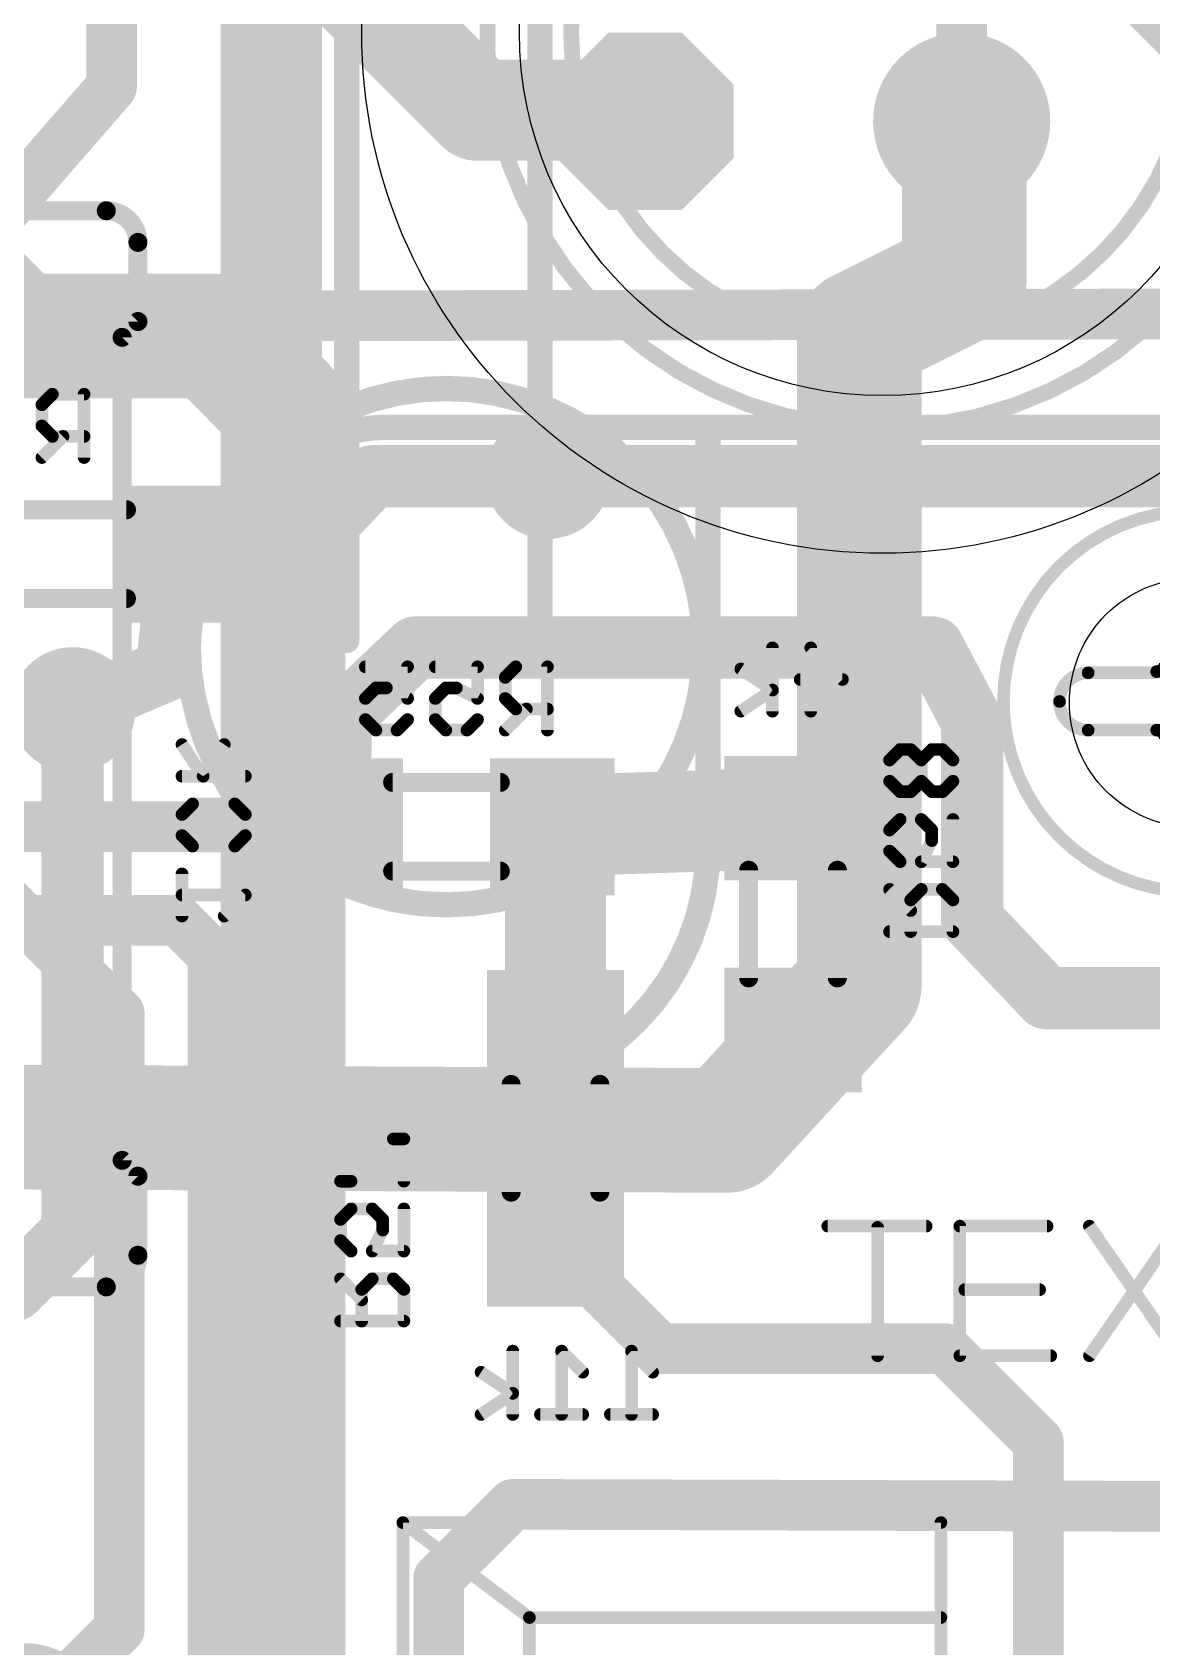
# Model space of a CAD drawing. Header units: inches. Extents: x -5 to 142, y -3 to 122.
# Drawn here: x 119.68 to 128.66, y 60.55 to 73.5 of the extents above; entities that cross this region are included whole.
import ezdxf

# ---------------------------------------------------------------- set-up
doc = ezdxf.new("R2010")
doc.units = ezdxf.units.IN
doc.header["$MEASUREMENT"] = 0
for name, color, linetype in [('1', 22, 'Continuous'), ('15', 22, 'Continuous'), ('16', 175, 'Continuous'), ('17', 82, 'Continuous'), ('18', 82, 'Continuous'), ('2', 175, 'Continuous'), ('20', 7, 'Continuous'), ('21', 253, 'Continuous'), ('22', 253, 'Continuous'), ('26', 253, 'Continuous'), ('28', 253, 'Continuous'), ('51', 253, 'Continuous'), ('52', 253, 'Continuous')]:
    doc.layers.add(name, color=color, linetype=linetype)

# ---------------------------------------------------------------- blocks, each defined once
blk = doc.blocks.new('ROUNDP')
at = {"const_width": 0.5}
blk.add_lwpolyline([(0, -0.25, 1), (0, 0.25, 1), (0, -0.25)], format="xyb", dxfattribs=at)
blk = doc.blocks.new('OCTAGONP')
at = {"const_width": 0.5}
blk.add_lwpolyline([(-0.25, -0.1036), (-0.25, 0.1036), (-0.1036, 0.25), (0.1036, 0.25), (0.25, 0.1036), (0.25, -0.1036), (0.1036, -0.25), (-0.1036, -0.25), (-0.25, -0.1036), (-0.25, 0.1036)], dxfattribs=at)
blk = doc.blocks.new('RECT')
blk.add_solid([(-0.5, -0.5), (0.5, -0.5), (-0.5, 0.5), (0.5, 0.5)])
blk = doc.blocks.new('ROUNDV')
at = {"const_width": 0.5}
blk.add_lwpolyline([(0, -0.25, 1), (0, 0.25, 1), (0, -0.25)], format="xyb", dxfattribs=at)

msp = doc.modelspace()

# ---------------------------------------------------------------- linework, layer by layer
for radius in [4.18, 2.915]:
    msp.add_circle((126.5, 73.5), radius)
at = {"layer": '1'}
for points, const_width in [([(121.5938, 81.9062), (121.5938, 57.7188)], 0.8128), ([(120.3125, 77.9375), (120.3125, 73.0625)], 0.4064), ([(120.3125, 73.0625), (119.0625, 71.625)], 0.4064), ([(123.8125, 69.9375), (134.5, 69.9375)], 0.5), ([(119.0625, 66.9375), (120.375, 65.625)], 0.4064), ([(120.375, 65.625), (120.375, 60.6875)], 0.4064), ([(122.9375, 61.0938), (123.5312, 61.6875)], 0.4064), ([(123.5312, 61.6875), (133.7188, 61.6562)], 0.4064), ([(122.9375, 50.75), (122.9375, 61.0938)], 0.4064), ([(120.375, 60.6875), (119.625, 59.9375)], 0.4064)]:
    msp.add_lwpolyline(points, dxfattribs=dict(at, const_width=const_width))
for points, const_width in [([(120.3892, 72.9958, 1), (120.2358, 73.1292)], 0.2032), ([(120.2109, 73.0625, 1), (120.4141, 73.0625)], 0.2032), ([(123.8125, 70.0625, 1), (123.8125, 69.8125)], 0.25), ([(120.4766, 65.625, 1), (120.2734, 65.625)], 0.2032), ([(120.3032, 65.5532, 1), (120.4468, 65.6968)], 0.2032), ([(123.5316, 61.7891, 1), (123.5309, 61.5859)], 0.2032), ([(123.6031, 61.6157, 1), (123.4594, 61.7593)], 0.2032), ([(123.0391, 61.0938, 1), (122.8359, 61.0938)], 0.2032), ([(122.8657, 61.1656, 1), (123.0093, 61.0219)], 0.2032), ([(120.4468, 60.6157, 1), (120.3032, 60.7593)], 0.2032), ([(120.2734, 60.6875, 1), (120.4766, 60.6875)], 0.2032)]:
    msp.add_lwpolyline(points, format="xyb", dxfattribs=dict(at, const_width=const_width))
at = {"layer": '15'}
for points, const_width in [([(127.135, 72.7856), (127.135, 82)], 0.4064), ([(127.1562, 72.7644), (127.135, 72.7856)], 1), ([(127.1562, 71.5144), (127.1562, 72.7644)], 1), ([(126.3125, 71.0938), (127.1562, 71.5144)], 1), ([(126.3125, 65.8438), (126.3125, 71.0938)], 1), ([(125.25, 64.6875), (126.3125, 65.8438)], 1), ([(118.6562, 64.7188), (125.25, 64.6875)], 1)]:
    msp.add_lwpolyline(points, dxfattribs=dict(at, const_width=const_width))
for points, const_width in [([(127.3118, 72.9624, 1), (126.9582, 72.6088)], 0.5), ([(127.4062, 72.7644, 1), (126.9062, 72.7644)], 0.5), ([(126.9795, 72.5876, 1), (127.333, 72.9411)], 0.5), ([(127.0334, 72.7856, 1), (127.2366, 72.7856)], 0.2032), ([(127.2678, 71.2906, 1), (127.0447, 71.7381)], 0.5), ([(126.9062, 71.5144, 1), (127.4062, 71.5144)], 0.5), ([(126.5625, 71.0938, 1), (126.0625, 71.0938)], 0.5), ([(126.201, 71.3175, 1), (126.424, 70.87)], 0.5), ([(126.4966, 65.6746, 1), (126.1284, 66.0129)], 0.5), ([(126.0625, 65.8438, 1), (126.5625, 65.8438)], 0.5), ([(125.2488, 64.4375, 1), (125.2512, 64.9375)], 0.5), ([(125.0659, 64.8567, 1), (125.4341, 64.5183)], 0.5)]:
    msp.add_lwpolyline(points, format="xyb", dxfattribs=dict(at, const_width=const_width))
at = {"layer": '16'}
for points, const_width in [([(121.75, 74.375), (123.25, 72.875)], 0.8128), ([(128.405, 74.2144), (129.3444, 73.275)], 0.8128), ([(123.25, 72.875), (124.5056, 72.875)], 0.8128), ([(124.5056, 72.875), (124.595, 72.7856)], 0.8128), ([(133.875, 71.25), (119.0312, 71.2188)], 0.4064), ([(121.8125, 69.3125), (122.4062, 69.9375)], 0.5), ([(122.4062, 69.9375), (123.8125, 69.9375)], 0.5), ([(120.85, 69.3125), (120.7563, 68.3813)], 0.5), ([(120.85, 69.3125), (121.8125, 69.3125)], 0.5), ([(122.15, 67.9937), (122.75, 68.5625)], 0.5), ([(122.75, 68.5625), (126.9062, 68.5625)], 0.5), ([(126.9062, 68.5625), (127.2188, 67.9688)], 0.5), ([(120.7563, 68.3813), (120, 68.0625)], 0.5), ([(122.15, 67.125), (122.15, 67.9937)], 0.5), ([(127.2188, 67.9688), (127.2188, 66.375)], 0.5), ([(123.85, 67.125), (124.4062, 67.15)], 0.8128), ([(123.85, 67.125), (123.875, 67.1)], 0.8128), ([(123.875, 67.1), (123.875, 65.475)], 0.8128), ([(124.4062, 67.15), (125.7812, 67.1938)], 0.8128), ([(119.125, 67.125), (122.15, 67.125)], 0.4064), ([(127.2188, 66.375), (127.8125, 65.75)], 0.5), ([(120.8438, 66.375), (118.875, 66.375)], 0.4064), ([(121.125, 66.0938), (120.8438, 66.375)], 0.4064), ([(121.125, 58.975), (121.125, 66.0938)], 0.4064), ([(127.8125, 65.75), (135, 65.75)], 0.5), ([(123.875, 63.775), (124.7125, 62.9375)], 0.4064), ([(124.7125, 62.9375), (127, 62.9375)], 0.4064), ([(127, 62.9375), (127.75, 62.1875)], 0.4064), ([(127.75, 62.1875), (127.75, 56.0625)], 0.4064)]:
    msp.add_lwpolyline(points, dxfattribs=dict(at, const_width=const_width))
for points, const_width in [([(123.25, 73.0782, 1), (123.25, 72.6718)], 0.4064), ([(123.1063, 72.7313, 1), (123.3937, 73.0187)], 0.4064), ([(124.6493, 73.0187, 1), (124.3619, 72.7313)], 0.4064), ([(124.5056, 72.6718, 1), (124.5056, 73.0782)], 0.4064), ([(124.4513, 72.6419, 1), (124.7387, 72.9293)], 0.4064), ([(122.4062, 70.0625, 1), (122.4062, 69.8125)], 0.25), ([(122.4969, 69.8514, 1), (122.3156, 70.0236)], 0.25), ([(123.8125, 69.8125, 1), (123.8125, 70.0625)], 0.25), ([(120.85, 69.4375, 1), (120.85, 69.1875)], 0.25), ([(120.9744, 69.3, 1), (120.7256, 69.325)], 0.25), ([(121.7219, 69.3986, 1), (121.9031, 69.2264)], 0.25), ([(121.8125, 69.1875, 1), (121.8125, 69.4375)], 0.25), ([(122.75, 68.6875, 1), (122.75, 68.4375)], 0.25), ([(122.836, 68.4718, 1), (122.664, 68.6532)], 0.25), ([(127.0169, 68.6207, 1), (126.7956, 68.5043)], 0.25), ([(126.9062, 68.4375, 1), (126.9062, 68.6875)], 0.25), ([(120.8048, 68.2661, 1), (120.7077, 68.4964)], 0.25), ([(120.6319, 68.3938, 1), (120.8806, 68.3687)], 0.25), ([(119.9515, 68.1777, 1), (120.0485, 67.9473)], 0.25), ([(122.275, 67.9937, 1), (122.025, 67.9937)], 0.25), ([(122.064, 68.0845, 1), (122.236, 67.903)], 0.25), ([(127.3438, 67.9688, 1), (127.0938, 67.9688)], 0.25), ([(127.1081, 67.9105, 1), (127.3294, 68.027)], 0.25), ([(123.9937, 67.2687, 1), (123.7063, 66.9813)], 0.4064), ([(123.8409, 67.328, 1), (123.8591, 66.922)], 0.4064), ([(124.0782, 67.1, 1), (123.6718, 67.1)], 0.4064), ([(124.3998, 67.3531, 1), (124.4127, 66.9469)], 0.4064), ([(124.4154, 66.947, 1), (124.3971, 67.353)], 0.4064), ([(125.7877, 66.9907, 1), (125.7748, 67.3968)], 0.4064), ([(123.7313, 66.9563, 1), (124.0187, 67.2437)], 0.4064), ([(122.025, 67.125, 1), (122.275, 67.125)], 0.25), ([(122.15, 67.0234, 1), (122.15, 67.2266)], 0.2032), ([(127.3094, 66.4611, 1), (127.1281, 66.2889)], 0.25), ([(120.9156, 66.4468, 1), (120.7719, 66.3032)], 0.2032), ([(120.8438, 66.2734, 1), (120.8438, 66.4766)], 0.2032), ([(127.0938, 66.375, 1), (127.3438, 66.375)], 0.25), ([(121.2266, 66.0938, 1), (121.0234, 66.0938)], 0.2032), ([(121.0532, 66.0219, 1), (121.1968, 66.1656)], 0.2032), ([(127.8125, 65.875, 1), (127.8125, 65.625)], 0.25), ([(127.7219, 65.6639, 1), (127.9031, 65.8361)], 0.25), ([(123.6718, 65.475, 1), (124.0782, 65.475)], 0.4064), ([(123.9468, 63.8468, 1), (123.8032, 63.7032)], 0.2032), ([(124.7125, 63.0391, 1), (124.7125, 62.8359)], 0.2032), ([(124.6407, 62.8657, 1), (124.7843, 63.0093)], 0.2032), ([(127.0718, 63.0093, 1), (126.9282, 62.8657)], 0.2032), ([(127, 62.8359, 1), (127, 63.0391)], 0.2032), ([(127.8516, 62.1875, 1), (127.6484, 62.1875)], 0.2032), ([(127.6782, 62.1157, 1), (127.8218, 62.2593)], 0.2032)]:
    msp.add_lwpolyline(points, format="xyb", dxfattribs=dict(at, const_width=const_width))
at = {"layer": '2'}
for points, const_width in [([(119.5625, 71.0625), (118.9375, 71.6875)], 1), ([(121.125, 71.0625), (119.5625, 71.0625)], 1), ([(121.6875, 70.5), (121.125, 71.0625)], 1), ([(121.6875, 46.125), (121.6875, 70.5)], 1), ([(120, 68.0625), (120, 63.875)], 0.5), ([(120, 63.875), (119.5312, 63.4062)], 0.5), ([(119.5312, 63.4062), (112.0938, 63.4062)], 0.5)]:
    msp.add_lwpolyline(points, dxfattribs=dict(at, const_width=const_width))
for points, const_width in [([(119.5625, 71.3125, 1), (119.5625, 70.8125)], 0.5), ([(121.3018, 71.2393, 1), (120.9482, 70.8857)], 0.5), ([(121.125, 70.8125, 1), (121.125, 71.3125)], 0.5), ([(119.3857, 70.8857, 1), (119.7393, 71.2393)], 0.5), ([(121.9375, 70.5, 1), (121.4375, 70.5)], 0.5), ([(121.5107, 70.3232, 1), (121.8643, 70.6768)], 0.5), ([(120.125, 68.0625, 1), (119.875, 68.0625)], 0.25), ([(119.875, 63.875, 1), (120.125, 63.875)], 0.25), ([(120.0884, 63.7866, 1), (119.9116, 63.9634)], 0.25), ([(119.4429, 63.4946, 1), (119.6196, 63.3179)], 0.25), ([(119.5312, 63.2812, 1), (119.5312, 63.5312)], 0.25)]:
    msp.add_lwpolyline(points, format="xyb", dxfattribs=dict(at, const_width=const_width))
at = {"layer": '20'}
msp.add_circle((129, 68.12), 1, dxfattribs=at)
at = {"layer": '21'}
for points, const_width in [([(122.2, 68.62), (122.2, 74.53)], 0.2032), ([(123.75, 68.62), (123.75, 74.53)], 0.2032), ([(120.27, 72.068), (117.73, 72.068)], 0.1524), ([(120.524, 71.814), (120.524, 71.179)], 0.1524), ([(120.397, 71.052), (120.524, 71.179)], 0.1524), ([(120.397, 71.052), (120.397, 64.448)], 0.1524), ([(122.5, 70.33), (135.5, 70.33)], 0.2032), ([(125.1, 70.22), (125.1, 66.97)], 0.2032), ([(121.5, 35.99), (121.5, 69.33)], 0.2032), ([(128.15, 68.36), (128.7, 68.36)], 0.1016), ([(128.69, 67.9), (128.15, 67.9)], 0.1016), ([(123.15, 64.97), (122.5, 64.97)], 0.2032), ([(120.397, 64.448), (120.524, 64.321)], 0.1524), ([(120.524, 63.686), (120.524, 64.321)], 0.1524), ([(126.06, 63.92), (126.85, 63.92)], 0.1016), ([(126.46, 63.91), (126.46, 62.88)], 0.1016), ([(127.82, 63.92), (127.12, 63.92)], 0.1016), ([(127.12, 63.92), (127.12, 62.88)], 0.1016), ([(128.16, 63.92), (128.88, 62.88)], 0.1016), ([(128.88, 63.92), (128.16, 62.88)], 0.1016), ([(120.27, 63.432), (117.73, 63.432)], 0.1524), ([(127.76, 63.41), (127.16, 63.41)], 0.1016), ([(127.12, 62.88), (127.85, 62.88)], 0.1016), ([(122.65, 40.459), (122.65, 61.541)], 0.1016), ([(122.65, 61.541), (126.968, 61.541)], 0.1016), ([(122.65, 61.541), (123.666, 60.779)], 0.1016), ([(126.968, 61.541), (126.968, 40.459)], 0.1016), ([(123.666, 60.779), (123.666, 41.221)], 0.1016)]:
    msp.add_lwpolyline(points, dxfattribs=dict(at, const_width=const_width))
for points, const_width in [([(120.524, 71.814, 0.4142), (120.27, 72.068)], 0.1524), ([(120.27, 72.1061, 1), (120.27, 72.0299)], 0.0762), ([(120.27, 72.0299, 1), (120.27, 72.1061)], 0.0762), ([(120.5621, 71.814, 1), (120.4859, 71.814)], 0.0762), ([(120.4859, 71.814, 1), (120.5621, 71.814)], 0.0762), ([(120.5509, 71.1521, 1), (120.4971, 71.2059)], 0.0762), ([(120.4351, 71.052, 1), (120.3589, 71.052)], 0.0762), ([(120.4859, 71.179, 1), (120.5621, 71.179)], 0.0762), ([(120.3701, 71.0789, 1), (120.4239, 71.0251)], 0.0762), ([(123, 66.4982, 1), (123, 70.6418, 1), (123, 66.4982)], 0.2032), ([(122.5, 70.33, 0.4142), (121.5, 69.33)], 0.2032), ([(122.5, 70.3808, 1), (122.5, 70.2792)], 0.1016), ([(122.5, 70.2792, 1), (122.5, 70.3808)], 0.1016), ([(125.1508, 70.22, 1), (125.0492, 70.22)], 0.1016), ([(129, 66.6, 1), (129, 69.66, 1), (129, 66.6)], 0.1016), ([(121.5508, 69.33, 1), (121.4492, 69.33)], 0.1016), ([(121.4492, 69.33, 1), (121.5508, 69.33)], 0.1016), ([(122.1492, 68.62, 1), (122.2508, 68.62)], 0.1016), ([(123.6992, 68.62, 1), (123.8008, 68.62)], 0.1016), ([(128.15, 68.36, 0.4142), (127.92, 68.13)], 0.1016), ([(128.15, 68.3854, 1), (128.15, 68.3346)], 0.0508), ([(128.15, 68.3346, 1), (128.15, 68.3854)], 0.0508), ([(128.7, 68.37, 0.4142), (128.77, 68.44)], 0.1016), ([(128.7, 68.3954, 1), (128.7, 68.3446)], 0.0508), ([(127.92, 68.13, 0.4142), (128.15, 67.9)], 0.1016), ([(127.9454, 68.13, 1), (127.8946, 68.13)], 0.0508), ([(127.8946, 68.13, 1), (127.9454, 68.13)], 0.0508), ([(128.15, 67.9254, 1), (128.15, 67.8746)], 0.0508), ([(128.15, 67.8746, 1), (128.15, 67.9254)], 0.0508), ([(128.77, 67.83, 0.4142), (128.7, 67.9)], 0.1016), ([(128.7, 67.9254, 1), (128.7, 67.8746)], 0.0508), ([(123.15, 64.97, 0.4068), (125.1, 66.97)], 0.2032), ([(125.1508, 66.97, 1), (125.0492, 66.97)], 0.1016), ([(125.0492, 66.97, 1), (125.1508, 66.97)], 0.1016), ([(122.5, 64.97, 0.4286), (121.5, 63.92)], 0.2032), ([(122.5, 65.0208, 1), (122.5, 64.9192)], 0.1016), ([(122.5, 64.9192, 1), (122.5, 65.0208)], 0.1016), ([(123.1487, 65.0208, 1), (123.1513, 64.9192)], 0.1016), ([(123.15, 64.9192, 1), (123.15, 65.0208)], 0.1016), ([(120.4239, 64.4749, 1), (120.3701, 64.4211)], 0.0762), ([(120.3589, 64.448, 1), (120.4351, 64.448)], 0.0762), ([(120.5621, 64.321, 1), (120.4859, 64.321)], 0.0762), ([(120.4971, 64.2941, 1), (120.5509, 64.3479)], 0.0762), ([(121.4493, 63.9175, 1), (121.5507, 63.9225)], 0.1016), ([(126.06, 63.9454, 1), (126.06, 63.8946)], 0.0508), ([(126.4854, 63.91, 1), (126.4346, 63.91)], 0.0508), ([(126.85, 63.8946, 1), (126.85, 63.9454)], 0.0508), ([(127.12, 63.9454, 1), (127.12, 63.8946)], 0.0508), ([(127.1454, 63.92, 1), (127.0946, 63.92)], 0.0508), ([(127.82, 63.8946, 1), (127.82, 63.9454)], 0.0508), ([(128.1809, 63.9345, 1), (128.1391, 63.9055)], 0.0508), ([(120.27, 63.432, 0.4142), (120.524, 63.686)], 0.1524), ([(120.5621, 63.686, 1), (120.4859, 63.686)], 0.0762), ([(120.4859, 63.686, 1), (120.5621, 63.686)], 0.0762), ([(120.27, 63.4701, 1), (120.27, 63.3939)], 0.0762), ([(120.27, 63.3939, 1), (120.27, 63.4701)], 0.0762), ([(127.16, 63.4354, 1), (127.16, 63.3846)], 0.0508), ([(127.76, 63.3846, 1), (127.76, 63.4354)], 0.0508), ([(126.4346, 62.88, 1), (126.4854, 62.88)], 0.0508), ([(127.12, 62.9054, 1), (127.12, 62.8546)], 0.0508), ([(127.0946, 62.88, 1), (127.1454, 62.88)], 0.0508), ([(127.85, 62.8546, 1), (127.85, 62.9054)], 0.0508), ([(128.1391, 62.8945, 1), (128.1809, 62.8655)], 0.0508), ([(122.6754, 61.541, 1), (122.6246, 61.541)], 0.0508), ([(122.65, 61.5664, 1), (122.65, 61.5156)], 0.0508), ([(122.6652, 61.5613, 1), (122.6348, 61.5207)], 0.0508), ([(126.9934, 61.541, 1), (126.9426, 61.541)], 0.0508), ([(126.968, 61.5156, 1), (126.968, 61.5664)], 0.0508), ([(123.6914, 60.779, 1), (123.6406, 60.779)], 0.0508), ([(123.6508, 60.7587, 1), (123.6812, 60.7993)], 0.0508)]:
    msp.add_lwpolyline(points, format="xyb", dxfattribs=dict(at, const_width=const_width))
at = {"layer": '22', "const_width": 0.127}
for points in [[(129.04, 75.405, 3), (129.04, 71.595)], [(126.5, 71, 1), (126.5, 76, 1), (126.5, 71)]]:
    msp.add_lwpolyline(points, format="xyb", dxfattribs=at)
at = {"layer": '26', "const_width": 0.1016}
for points in [[(119.8377, 70.5959), (119.7529, 70.5111)], [(120.0919, 70.5959), (119.8377, 70.5959)], [(120.0919, 70.0875), (120.0919, 70.5959)], [(119.7529, 70.5111), (119.7529, 70.3417)], [(119.7529, 70.3417), (119.8377, 70.2569)], [(119.9224, 70.2569), (119.7529, 70.0875)], [(119.8377, 70.2569), (120.0919, 70.2569)], [(122.3491, 68.4084), (122.688, 68.4084)], [(122.688, 68.4084), (122.688, 68.1542)], [(122.9104, 68.4084), (123.2493, 68.4084)], [(123.2493, 68.4084), (123.2493, 68.1542)], [(123.5564, 68.4084), (123.4717, 68.3236)], [(123.8106, 68.4084), (123.5564, 68.4084)], [(123.8106, 67.9), (123.8106, 68.4084)], [(122.4338, 68.2389), (122.3491, 68.1542)], [(122.5185, 68.2389), (122.4338, 68.2389)], [(122.688, 68.1542), (122.5185, 68.2389)], [(122.9951, 68.2389), (122.9104, 68.1542)], [(123.0798, 68.2389), (122.9951, 68.2389)], [(123.2493, 68.1542), (123.0798, 68.2389)], [(123.4717, 68.3236), (123.4717, 68.1542)], [(122.3491, 68.1542), (122.3491, 67.9847)], [(122.9104, 68.1542), (122.9104, 67.9847)], [(123.4717, 68.1542), (123.5564, 68.0694)], [(122.3491, 67.9847), (122.4338, 67.9)], [(122.6033, 67.9), (122.688, 67.9847)], [(122.9104, 67.9847), (122.9951, 67.9)], [(123.1646, 67.9), (123.2493, 67.9847)], [(123.6412, 68.0694), (123.4717, 67.9)], [(123.5564, 68.0694), (123.8106, 68.0694)], [(122.4338, 67.9), (122.6033, 67.9)], [(122.9951, 67.9), (123.1646, 67.9)], [(126.6409, 67.7447), (126.5562, 67.66)], [(126.7257, 67.7447), (126.6409, 67.7447)], [(126.8104, 67.66), (126.7257, 67.7447)], [(126.8952, 67.7447), (126.8104, 67.66)], [(126.9799, 67.7447), (126.8952, 67.7447)], [(127.0646, 67.66), (126.9799, 67.7447)], [(126.5562, 67.66), (126.5562, 67.4905)], [(126.8104, 67.4905), (126.8104, 67.66)], [(127.0646, 67.4905), (127.0646, 67.66)], [(126.5562, 67.4905), (126.6409, 67.4057)], [(126.7257, 67.4057), (126.8104, 67.4905)], [(126.8104, 67.4905), (126.8952, 67.4057)], [(126.9799, 67.4057), (127.0646, 67.4905)], [(126.6409, 67.4057), (126.7257, 67.4057)], [(126.8952, 67.4057), (126.9799, 67.4057)], [(126.6409, 67.1834), (126.5562, 67.0986)], [(126.5562, 67.0986), (126.5562, 66.9292)], [(126.8104, 67.1834), (126.6409, 67.1834)], [(126.8952, 67.0986), (126.8104, 67.1834)], [(126.8952, 67.0139), (126.8952, 67.0986)], [(127.0646, 67.1834), (127.0646, 66.8444)], [(126.5562, 66.9292), (126.6409, 66.8444)], [(126.8104, 66.8444), (126.8952, 67.0139)], [(127.0646, 66.8444), (126.8104, 66.8444)], [(126.7257, 66.4526), (126.5562, 66.6221)], [(126.8104, 66.6221), (126.7257, 66.5373)], [(126.9799, 66.6221), (126.8104, 66.6221)], [(127.0646, 66.5373), (126.9799, 66.6221)], [(126.7257, 66.5373), (126.7257, 66.2831)], [(127.0646, 66.2831), (127.0646, 66.5373)], [(126.5562, 66.2831), (127.0646, 66.2831)], [(122.5736, 64.6197), (122.2347, 64.2807)], [(122.6584, 64.6197), (122.5736, 64.6197)], [(122.6584, 64.2807), (122.6584, 64.6197)], [(122.2347, 64.2807), (122.15, 64.2807)], [(122.2347, 64.0584), (122.15, 63.9736)], [(122.15, 63.9736), (122.15, 63.8042)], [(122.4042, 64.0584), (122.2347, 64.0584)], [(122.4889, 63.9736), (122.4042, 64.0584)], [(122.4889, 63.8889), (122.4889, 63.9736)], [(122.6584, 64.0584), (122.6584, 63.7194)], [(122.4042, 63.7194), (122.4889, 63.8889)], [(122.15, 63.8042), (122.2347, 63.7194)], [(122.6584, 63.7194), (122.4042, 63.7194)], [(122.3194, 63.3276), (122.15, 63.4971)], [(122.4042, 63.4971), (122.3194, 63.4123)], [(122.5736, 63.4971), (122.4042, 63.4971)], [(122.6584, 63.4123), (122.5736, 63.4971)], [(122.3194, 63.4123), (122.3194, 63.1581)], [(122.6584, 63.1581), (122.6584, 63.4123)], [(122.15, 63.1581), (122.6584, 63.1581)]]:
    msp.add_lwpolyline(points, dxfattribs=at)
at = {"layer": '26', "const_width": 0.0508}
for points in [[(119.8377, 70.6213, 1), (119.8377, 70.5705)], [(119.8556, 70.5779, 1), (119.8197, 70.6138)], [(120.1173, 70.5959, 1), (120.0665, 70.5959)], [(120.0919, 70.5705, 1), (120.0919, 70.6213)], [(119.7783, 70.5111, 1), (119.7275, 70.5111)], [(119.735, 70.5291, 1), (119.7709, 70.4932)], [(119.7275, 70.3417, 1), (119.7783, 70.3417)], [(119.7709, 70.3596, 1), (119.735, 70.3237)], [(119.8377, 70.2823, 1), (119.8377, 70.2315)], [(119.8197, 70.239, 1), (119.8556, 70.2749)], [(119.9404, 70.239, 1), (119.9044, 70.2749)], [(120.0919, 70.2315, 1), (120.0919, 70.2823)], [(119.735, 70.1054, 1), (119.7709, 70.0695)], [(120.0665, 70.0875, 1), (120.1173, 70.0875)], [(122.3491, 68.4338, 1), (122.3491, 68.383)], [(122.7134, 68.4084, 1), (122.6626, 68.4084)], [(122.688, 68.383, 1), (122.688, 68.4338)], [(122.9104, 68.4338, 1), (122.9104, 68.383)], [(123.2747, 68.4084, 1), (123.2239, 68.4084)], [(123.2493, 68.383, 1), (123.2493, 68.4338)], [(123.5564, 68.4338, 1), (123.5564, 68.383)], [(123.5744, 68.3904, 1), (123.5385, 68.4263)], [(123.836, 68.4084, 1), (123.7852, 68.4084)], [(123.8106, 68.383, 1), (123.8106, 68.4338)], [(122.4338, 68.2643, 1), (122.4338, 68.2135)], [(122.4518, 68.2209, 1), (122.4158, 68.2569)], [(122.5299, 68.2616, 1), (122.5072, 68.2162)], [(122.5185, 68.2135, 1), (122.5185, 68.2643)], [(122.9951, 68.2643, 1), (122.9951, 68.2135)], [(123.0131, 68.2209, 1), (122.9771, 68.2569)], [(123.0912, 68.2616, 1), (123.0685, 68.2162)], [(123.0798, 68.2135, 1), (123.0798, 68.2643)], [(123.4971, 68.3236, 1), (123.4463, 68.3236)], [(123.4537, 68.3416, 1), (123.4896, 68.3057)], [(122.3745, 68.1542, 1), (122.3237, 68.1542)], [(122.3311, 68.1721, 1), (122.367, 68.1362)], [(122.6626, 68.1542, 1), (122.7134, 68.1542)], [(122.6767, 68.1314, 1), (122.6994, 68.1769)], [(122.9358, 68.1542, 1), (122.885, 68.1542)], [(122.8924, 68.1721, 1), (122.9283, 68.1362)], [(123.2239, 68.1542, 1), (123.2747, 68.1542)], [(123.238, 68.1314, 1), (123.2607, 68.1769)], [(123.4896, 68.1721, 1), (123.4537, 68.1362)], [(123.4463, 68.1542, 1), (123.4971, 68.1542)], [(122.367, 68.0026, 1), (122.3311, 67.9667)], [(122.706, 67.9667, 1), (122.6701, 68.0026)], [(122.9283, 68.0026, 1), (122.8924, 67.9667)], [(123.2673, 67.9667, 1), (123.2314, 68.0026)], [(123.5564, 68.0948, 1), (123.5564, 68.044)], [(123.5385, 68.0515, 1), (123.5744, 68.0874)], [(123.6591, 68.0515, 1), (123.6232, 68.0874)], [(123.8106, 68.044, 1), (123.8106, 68.0948)], [(122.3237, 67.9847, 1), (122.3745, 67.9847)], [(122.4338, 67.9254, 1), (122.4338, 67.8746)], [(122.4158, 67.882, 1), (122.4518, 67.9179)], [(122.5853, 67.9179, 1), (122.6212, 67.882)], [(122.6033, 67.8746, 1), (122.6033, 67.9254)], [(122.885, 67.9847, 1), (122.9358, 67.9847)], [(122.9951, 67.9254, 1), (122.9951, 67.8746)], [(122.9771, 67.882, 1), (123.0131, 67.9179)], [(123.1466, 67.9179, 1), (123.1825, 67.882)], [(123.1646, 67.8746, 1), (123.1646, 67.9254)], [(123.4537, 67.9179, 1), (123.4896, 67.882)], [(123.7852, 67.9, 1), (123.836, 67.9)], [(126.6409, 67.7701, 1), (126.6409, 67.7193)], [(126.6589, 67.7267, 1), (126.623, 67.7627)], [(126.7436, 67.7627, 1), (126.7077, 67.7267)], [(126.7257, 67.7193, 1), (126.7257, 67.7701)], [(126.8952, 67.7701, 1), (126.8952, 67.7193)], [(126.9131, 67.7267, 1), (126.8772, 67.7627)], [(126.9979, 67.7627, 1), (126.9619, 67.7267)], [(126.9799, 67.7193, 1), (126.9799, 67.7701)], [(126.5816, 67.66, 1), (126.5308, 67.66)], [(126.5382, 67.6779, 1), (126.5742, 67.642)], [(126.8358, 67.66, 1), (126.785, 67.66)], [(126.7925, 67.6779, 1), (126.8284, 67.642)], [(126.7925, 67.642, 1), (126.8284, 67.6779)], [(127.09, 67.66, 1), (127.0392, 67.66)], [(127.0467, 67.642, 1), (127.0826, 67.6779)], [(126.5742, 67.5084, 1), (126.5382, 67.4725)], [(126.5308, 67.4905, 1), (126.5816, 67.4905)], [(126.785, 67.4905, 1), (126.8358, 67.4905)], [(126.8284, 67.5084, 1), (126.7925, 67.4725)], [(126.8284, 67.4725, 1), (126.7925, 67.5084)], [(127.0392, 67.4905, 1), (127.09, 67.4905)], [(127.0826, 67.4725, 1), (127.0467, 67.5084)], [(126.6409, 67.4311, 1), (126.6409, 67.3803)], [(126.623, 67.3878, 1), (126.6589, 67.4237)], [(126.7077, 67.4237, 1), (126.7436, 67.3878)], [(126.7257, 67.3803, 1), (126.7257, 67.4311)], [(126.8952, 67.4311, 1), (126.8952, 67.3803)], [(126.8772, 67.3878, 1), (126.9131, 67.4237)], [(126.9619, 67.4237, 1), (126.9979, 67.3878)], [(126.9799, 67.3803, 1), (126.9799, 67.4311)], [(126.5816, 67.0986, 1), (126.5308, 67.0986)], [(126.5382, 67.1166, 1), (126.5742, 67.0807)], [(126.6409, 67.2088, 1), (126.6409, 67.158)], [(126.6589, 67.1654, 1), (126.623, 67.2013)], [(126.8284, 67.2013, 1), (126.7925, 67.1654)], [(126.8104, 67.158, 1), (126.8104, 67.2088)], [(126.9206, 67.0986, 1), (126.8698, 67.0986)], [(126.8772, 67.0807, 1), (126.9131, 67.1166)], [(127.09, 67.1834, 1), (127.0392, 67.1834)], [(126.5742, 66.9471, 1), (126.5382, 66.9112)], [(126.8698, 67.0139, 1), (126.9206, 67.0139)], [(126.9179, 67.0025, 1), (126.8724, 67.0253)], [(126.5308, 66.9292, 1), (126.5816, 66.9292)], [(126.623, 66.8265, 1), (126.6589, 66.8624)], [(126.8104, 66.8698, 1), (126.8104, 66.819)], [(126.7877, 66.8558, 1), (126.8331, 66.8331)], [(127.0392, 66.8444, 1), (127.09, 66.8444)], [(127.0646, 66.819, 1), (127.0646, 66.8698)], [(126.5742, 66.64, 1), (126.5382, 66.6041)], [(126.8104, 66.6475, 1), (126.8104, 66.5967)], [(126.8284, 66.6041, 1), (126.7925, 66.64)], [(126.9979, 66.64, 1), (126.9619, 66.6041)], [(126.9799, 66.5967, 1), (126.9799, 66.6475)], [(126.7511, 66.5373, 1), (126.7003, 66.5373)], [(126.7077, 66.5553, 1), (126.7436, 66.5194)], [(126.7077, 66.4346, 1), (126.7436, 66.4706)], [(127.09, 66.5373, 1), (127.0392, 66.5373)], [(127.0467, 66.5194, 1), (127.0826, 66.5553)], [(126.5562, 66.3085, 1), (126.5562, 66.2577)], [(127.0646, 66.2577, 1), (127.0646, 66.3085)], [(126.7003, 66.2831, 1), (126.7511, 66.2831)], [(127.0392, 66.2831, 1), (127.09, 66.2831)], [(122.5736, 64.6451, 1), (122.5736, 64.5943)], [(122.5916, 64.6017, 1), (122.5557, 64.6377)], [(122.6838, 64.6197, 1), (122.633, 64.6197)], [(122.6584, 64.5943, 1), (122.6584, 64.6451)], [(122.15, 64.3061, 1), (122.15, 64.2553)], [(122.2167, 64.2987, 1), (122.2526, 64.2628)], [(122.2347, 64.2553, 1), (122.2347, 64.3061)], [(122.633, 64.2807, 1), (122.6838, 64.2807)], [(122.1754, 63.9736, 1), (122.1245, 63.9736)], [(122.132, 63.9916, 1), (122.1679, 63.9557)], [(122.2347, 64.0838, 1), (122.2347, 64.033)], [(122.2526, 64.0404, 1), (122.2167, 64.0763)], [(122.4221, 64.0763, 1), (122.3862, 64.0404)], [(122.4042, 64.033, 1), (122.4042, 64.0838)], [(122.5143, 63.9736, 1), (122.4635, 63.9736)], [(122.4709, 63.9557, 1), (122.5069, 63.9916)], [(122.6838, 64.0584, 1), (122.633, 64.0584)], [(122.4635, 63.8889, 1), (122.5143, 63.8889)], [(122.5116, 63.8775, 1), (122.4662, 63.9003)], [(122.1245, 63.8042, 1), (122.1754, 63.8042)], [(122.1679, 63.8221, 1), (122.132, 63.7862)], [(122.2167, 63.7015, 1), (122.2526, 63.7374)], [(122.3814, 63.7308, 1), (122.4269, 63.7081)], [(122.4042, 63.7448, 1), (122.4042, 63.694)], [(122.633, 63.7194, 1), (122.6838, 63.7194)], [(122.6584, 63.694, 1), (122.6584, 63.7448)], [(122.1679, 63.515, 1), (122.132, 63.4791)], [(122.4042, 63.5225, 1), (122.4042, 63.4717)], [(122.4221, 63.4791, 1), (122.3862, 63.515)], [(122.5916, 63.515, 1), (122.5557, 63.4791)], [(122.5736, 63.4717, 1), (122.5736, 63.5225)], [(122.3448, 63.4123, 1), (122.294, 63.4123)], [(122.3015, 63.4303, 1), (122.3374, 63.3944)], [(122.3015, 63.3096, 1), (122.3374, 63.3456)], [(122.6838, 63.4123, 1), (122.633, 63.4123)], [(122.6404, 63.3944, 1), (122.6763, 63.4303)], [(122.15, 63.1835, 1), (122.15, 63.1327)], [(122.294, 63.1581, 1), (122.3448, 63.1581)], [(122.633, 63.1581, 1), (122.6838, 63.1581)], [(122.6584, 63.1327, 1), (122.6584, 63.1835)]]:
    msp.add_lwpolyline(points, format="xyb", dxfattribs=at)
at = {"layer": '28', "const_width": 0.1016}
for points in [[(125.6166, 68.0521), (125.6166, 68.5605)], [(125.9237, 68.0521), (125.9237, 68.5605)], [(125.9237, 68.5605), (126.178, 68.3063)], [(125.6166, 68.2215), (125.3624, 68.391)], [(126.178, 68.3063), (125.839, 68.3063)], [(125.3624, 68.0521), (125.6166, 68.2215)], [(120.8775, 67.7848), (121.0469, 67.5305)], [(121.0469, 67.5305), (121.2164, 67.7848)], [(120.8775, 67.5305), (121.3859, 67.5305)], [(120.9622, 67.3082), (120.8775, 67.2234)], [(120.8775, 67.2234), (120.8775, 67.054)], [(121.3011, 67.3082), (120.9622, 67.3082)], [(120.9622, 66.9692), (121.3011, 67.3082)], [(121.3859, 67.2234), (121.3011, 67.3082)], [(121.3859, 67.054), (121.3859, 67.2234)], [(120.8775, 67.054), (120.9622, 66.9692)], [(120.9622, 66.9692), (121.3011, 66.9692)], [(121.3011, 66.9692), (121.3859, 67.054)], [(120.8775, 66.4079), (120.8775, 66.7469)], [(121.3859, 66.5774), (120.8775, 66.5774)], [(121.2164, 66.4079), (121.3859, 66.5774)], [(123.532, 62.4087), (123.532, 62.9171)], [(124.0933, 62.7477), (123.9238, 62.9171)], [(123.9238, 62.9171), (123.9238, 62.4087)], [(124.6546, 62.7477), (124.4851, 62.9171)], [(124.4851, 62.9171), (124.4851, 62.4087)], [(123.532, 62.5782), (123.2777, 62.7477)], [(123.2777, 62.4087), (123.532, 62.5782)], [(124.0933, 62.4087), (123.7543, 62.4087)], [(124.6546, 62.4087), (124.3156, 62.4087)]]:
    msp.add_lwpolyline(points, dxfattribs=at)
at = {"layer": '28', "const_width": 0.0508}
for points in [[(125.642, 68.5605, 1), (125.5912, 68.5605)], [(125.9491, 68.5605, 1), (125.8983, 68.5605)], [(125.9417, 68.5784, 1), (125.9058, 68.5425)], [(125.3765, 68.4121, 1), (125.3483, 68.3699)], [(125.839, 68.3317, 1), (125.839, 68.2809)], [(126.16, 68.2883, 1), (126.1959, 68.3242)], [(126.178, 68.2809, 1), (126.178, 68.3317)], [(125.6307, 68.2004, 1), (125.6026, 68.2427)], [(125.6026, 68.2004, 1), (125.6307, 68.2427)], [(125.3483, 68.0732, 1), (125.3765, 68.0309)], [(125.5912, 68.0521, 1), (125.642, 68.0521)], [(125.8983, 68.0521, 1), (125.9491, 68.0521)], [(120.8986, 67.7988, 1), (120.8563, 67.7707)], [(121.2375, 67.7707, 1), (121.1953, 67.7988)], [(120.8775, 67.5559, 1), (120.8775, 67.5051)], [(121.0258, 67.5446, 1), (121.0681, 67.5164)], [(121.0258, 67.5164, 1), (121.0681, 67.5446)], [(121.3859, 67.5051, 1), (121.3859, 67.5559)], [(120.9029, 67.2234, 1), (120.8521, 67.2234)], [(120.8595, 67.2414, 1), (120.8954, 67.2055)], [(120.9622, 67.3336, 1), (120.9622, 67.2828)], [(120.9801, 67.2902, 1), (120.9442, 67.3261)], [(121.3191, 67.3261, 1), (121.2832, 67.2902)], [(121.3191, 67.2902, 1), (121.2832, 67.3261)], [(121.3011, 67.2828, 1), (121.3011, 67.3336)], [(121.4113, 67.2234, 1), (121.3605, 67.2234)], [(121.3679, 67.2055, 1), (121.4038, 67.2414)], [(120.8954, 67.0719, 1), (120.8595, 67.036)], [(120.8521, 67.054, 1), (120.9029, 67.054)], [(120.9622, 66.9946, 1), (120.9622, 66.9438)], [(120.9442, 66.9872, 1), (120.9801, 66.9513)], [(120.9442, 66.9513, 1), (120.9801, 66.9872)], [(121.2832, 66.9872, 1), (121.3191, 66.9513)], [(121.3011, 66.9438, 1), (121.3011, 66.9946)], [(121.3605, 67.054, 1), (121.4113, 67.054)], [(121.4038, 67.036, 1), (121.3679, 67.0719)], [(120.9029, 66.7469, 1), (120.8521, 66.7469)], [(120.8775, 66.6028, 1), (120.8775, 66.552)], [(121.4038, 66.5594, 1), (121.3679, 66.5954)], [(121.3859, 66.552, 1), (121.3859, 66.6028)], [(120.8521, 66.4079, 1), (120.9029, 66.4079)], [(121.1984, 66.4259, 1), (121.2344, 66.39)], [(123.5574, 62.9171, 1), (123.5066, 62.9171)], [(123.9418, 62.9351, 1), (123.9058, 62.8992)], [(123.9492, 62.9171, 1), (123.8984, 62.9171)], [(124.5031, 62.9351, 1), (124.4671, 62.8992)], [(124.5105, 62.9171, 1), (124.4597, 62.9171)], [(123.2918, 62.7688, 1), (123.2637, 62.7265)], [(124.0753, 62.7297, 1), (124.1112, 62.7656)], [(124.6366, 62.7297, 1), (124.6725, 62.7656)], [(123.5461, 62.557, 1), (123.5179, 62.5993)], [(123.5179, 62.557, 1), (123.5461, 62.5993)], [(123.2637, 62.4298, 1), (123.2918, 62.3876)], [(123.7543, 62.4341, 1), (123.7543, 62.3833)], [(124.0933, 62.3833, 1), (124.0933, 62.4341)], [(124.3156, 62.4341, 1), (124.3156, 62.3833)], [(124.6546, 62.3833, 1), (124.6546, 62.4341)], [(123.5066, 62.4087, 1), (123.5574, 62.4087)], [(123.8984, 62.4087, 1), (123.9492, 62.4087)], [(124.4597, 62.4087, 1), (124.5105, 62.4087)]]:
    msp.add_lwpolyline(points, format="xyb", dxfattribs=at)
at = {"layer": '51', "const_width": 0.1016}
msp.add_lwpolyline([(126.968, 60.779), (123.666, 60.779)], dxfattribs=at)
at = {"layer": '51', "const_width": 0.0508}
for points in [[(123.666, 60.8044, 1), (123.666, 60.7536)], [(126.968, 60.7536, 1), (126.968, 60.8044)]]:
    msp.add_lwpolyline(points, format="xyb", dxfattribs=at)
at = {"layer": '52', "const_width": 0.1524}
for points in [[(119.568, 69.6685), (120.432, 69.6685)], [(120.432, 68.9565), (119.568, 68.9565)], [(122.568, 67.481), (123.432, 67.481)], [(125.4253, 65.9118), (125.4253, 66.7758)], [(126.1373, 66.7758), (126.1373, 65.9118)], [(123.432, 66.769), (122.568, 66.769)], [(123.519, 64.193), (123.519, 65.057)], [(124.231, 65.057), (124.231, 64.193)]]:
    msp.add_lwpolyline(points, dxfattribs=at)
at = {"layer": '52', "const_width": 0.0762}
for points in [[(120.432, 69.6304, 1), (120.432, 69.7066)], [(120.432, 68.9184, 1), (120.432, 68.9946)], [(122.568, 67.5191, 1), (122.568, 67.4429)], [(123.432, 67.4429, 1), (123.432, 67.5191)], [(125.4634, 66.7758, 1), (125.3872, 66.7758)], [(126.1754, 66.7758, 1), (126.0992, 66.7758)], [(122.568, 66.8071, 1), (122.568, 66.7309)], [(123.432, 66.7309, 1), (123.432, 66.8071)], [(125.3872, 65.9118, 1), (125.4634, 65.9118)], [(126.0992, 65.9118, 1), (126.1754, 65.9118)], [(123.5571, 65.057, 1), (123.4809, 65.057)], [(124.2691, 65.057, 1), (124.1929, 65.057)], [(123.4809, 64.193, 1), (123.5571, 64.193)], [(124.1929, 64.193, 1), (124.2691, 64.193)]]:
    msp.add_lwpolyline(points, format="xyb", dxfattribs=at)

# ---------------------------------------------------------------- block references
at = {"layer": '16', "yscale": 1.1}
for p, rotation in [((120.85, 69.3125), 180), ((122.15, 67.125), 180), ((123.85, 67.125), 180), ((125.7812, 67.1938), 90), ((123.875, 65.475), 270), ((125.7812, 65.4938), 90), ((123.875, 63.775), 270)]:
    msp.add_blockref('RECT', p, dxfattribs=dict(at, rotation=rotation))
at = {"layer": '17', "rotation": 90}
for name, p, xscale, yscale in [('OCTAGONP', (124.595, 72.7856), 1.4224, 1.4224), ('OCTAGONP', (124.595, 72.7856), 1.4224, 1.4224), ('ROUNDP', (127.135, 72.7856), 1.4224, 1.4224), ('ROUNDP', (127.135, 72.7856), 1.4224, 1.4224), ('ROUNDP', (124.595, 72.7856), 1.2064, 1.2064), ('ROUNDP', (124.595, 72.7856), 1.2064, 1.2064), ('ROUNDP', (127.135, 72.7856), 1.2064, 1.2064), ('ROUNDP', (127.135, 72.7856), 1.2064, 1.2064)]:
    msp.add_blockref(name, p, dxfattribs=dict(at, xscale=xscale, yscale=yscale))
at = {"layer": '18'}
for p, xscale, yscale in [((123.8125, 69.9375), 1.0064, 1.0064), ((123.8125, 69.9375), 1.0064, 1.0064), ((123.8125, 69.9375), 0.9048, 0.9048), ((123.8125, 69.9375), 0.9048, 0.9048), ((120, 68.0625), 1.0064, 1.0064), ((120, 68.0625), 1.0064, 1.0064), ((120, 68.0625), 0.9048, 0.9048), ((120, 68.0625), 0.9048, 0.9048), ((119.625, 59.9375), 1.27, 1.27), ((119.625, 59.9375), 1.27, 1.27)]:
    msp.add_blockref('ROUNDV', p, dxfattribs=dict(at, xscale=xscale, yscale=yscale))
at = {"layer": '52', "xscale": 0.4064, "yscale": 0.8636}
for p, rotation in [((120.635, 69.3125), 180), ((122.365, 67.125), 180), ((123.635, 67.125), 180), ((125.7812, 66.9787), 90), ((125.7812, 65.7088), 90), ((123.875, 65.26), 270), ((123.875, 63.99), 270)]:
    msp.add_blockref('RECT', p, dxfattribs=dict(at, rotation=rotation))

doc.saveas('drawing.dxf')
